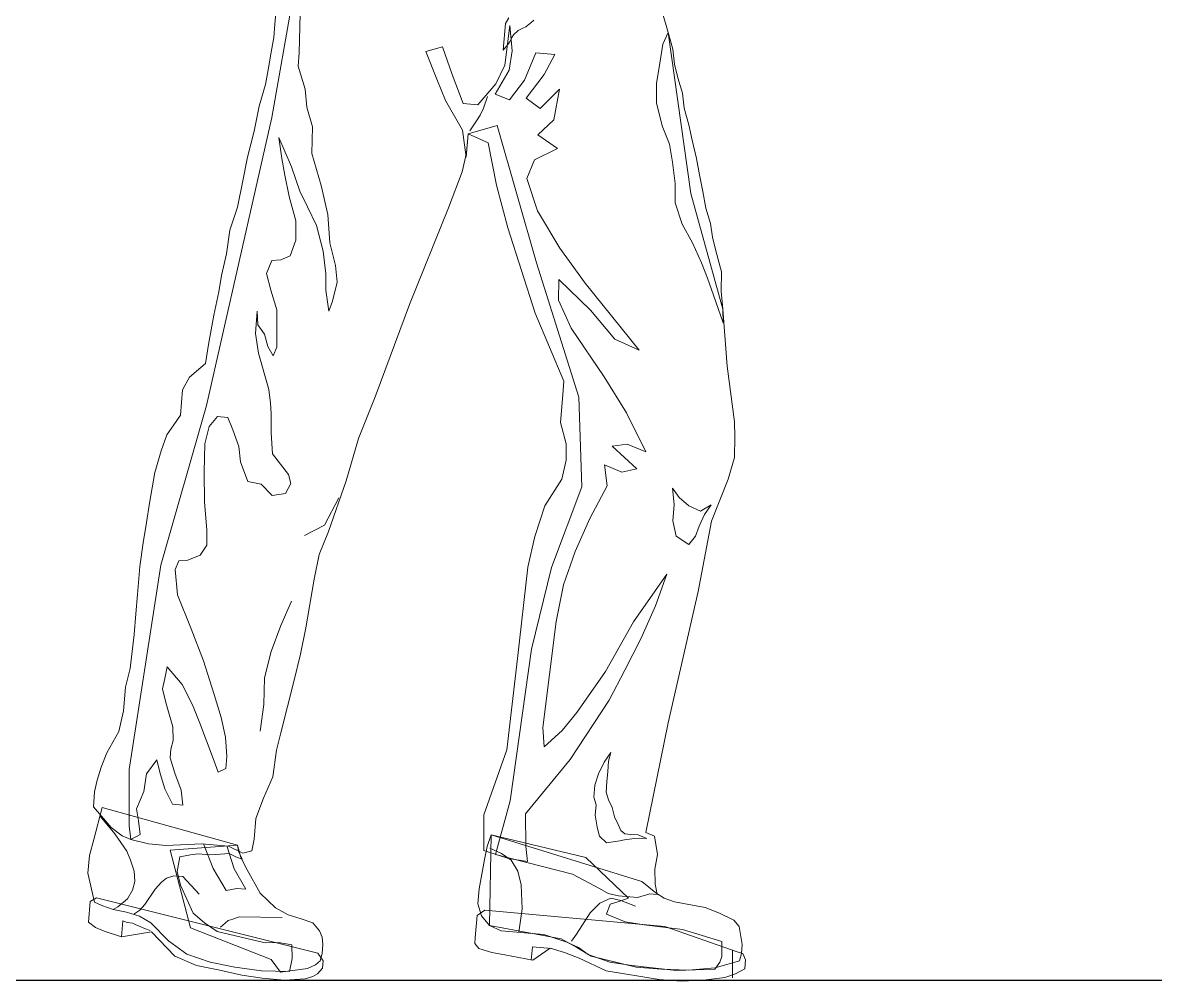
# Model space of a CAD drawing. Header units: millimetres. Extents: x -346728 to 1320345, y -537202 to -385966.
# Drawn here: x 654959 to 660014, y -511805 to -507530 of the extents above; entities that cross this region are included whole.
import ezdxf

# ---------------------------------------------------------------- set-up
doc = ezdxf.new("R2010")
doc.units = ezdxf.units.MM
doc.header["$LTSCALE"] = 100
doc.layers.add('manh', color=4, linetype='Continuous')
doc.layers.add('MAY', color=2, linetype='Continuous', lineweight=13)
doc.layers.add('VANKHUON', color=21, linetype='Continuous', lineweight=18)

msp = doc.modelspace()

# ---------------------------------------------------------------- linework, layer by layer
at = {"layer": 'manh', "color": 8}
msp.add_line((650527.3, -511799.9, -881.1), (665733, -511799.9, -881.1), dxfattribs=at)
at = {"layer": 'MAY', "color": 8}
for p, q in [((656070.4, -507953.1, -881.1), (656218.5, -507116, -881.1)), ((656084.6, -507536.3, -881.1), (656090, -507470.4, -881.1)), ((656199.2, -507432.9, -881.1), (656193.5, -507664.6, -881.1)), ((657128.5, -507509, -881.1), (657113.2, -507534.3, -881.1)), ((657204.9, -507548.4, -881.1), (657226.3, -507530.2, -881.1)), ((657226.3, -507530.2, -881.1), (657240.6, -507518.1, -881.1)), ((657813.8, -507485.5, -881.1), (657839.8, -507573.8, -881.1)), ((656079.7, -507595.6, -881.1), (656084.6, -507536.3, -881.1)), ((657113.2, -507534.3, -881.1), (657103.5, -507652.9, -881.1)), ((657111.2, -507719.9, -881.1), (657132.4, -507542.5, -881.1)), ((657132.4, -507542.5, -881.1), (657143, -507656.1, -881.1)), ((657148.9, -507583.6, -881.1), (657170.3, -507565.5, -881.1)), ((657170.3, -507565.5, -881.1), (657191.2, -507553.9, -881.1)), ((657191.2, -507553.9, -881.1), (657204.9, -507548.4, -881.1)), ((657815.7, -507625, -881.1), (657839.8, -507573.8, -881.1)), ((657839.8, -507573.8, -881.1), (657940.2, -508292, -881.1)), ((657839.8, -507573.8, -881.1), (657860.2, -507648.5, -881.1)), ((656067.7, -507661, -881.1), (656079.7, -507595.6, -881.1)), ((657118.3, -507634.2, -881.1), (657133.1, -507615.5, -881.1)), ((657133.1, -507615.5, -881.1), (657141.3, -507596.3, -881.1)), ((657141.3, -507596.3, -881.1), (657148.9, -507583.6, -881.1)), ((657802.1, -507710.1, -881.1), (657815.7, -507625, -881.1)), ((656054.7, -507739.5, -881.1), (656067.7, -507661, -881.1)), ((656193.5, -507664.6, -881.1), (656188.6, -507724, -881.1)), ((656758, -507657.8, -881.1), (656832.7, -507637.4, -881.1)), ((656807.6, -507781.3, -881.1), (656758, -507657.8, -881.1)), ((656832.7, -507637.4, -881.1), (656875.7, -507760.3, -881.1)), ((657103.5, -507652.9, -881.1), (657118.3, -507634.2, -881.1)), ((657143, -507656.1, -881.1), (657129.4, -507741.3, -881.1)), ((657198.7, -507786.8, -881.1), (657248.5, -507664.8, -881.1)), ((657248.5, -507664.8, -881.1), (657334.1, -507671.8, -881.1)), ((657334.1, -507671.8, -881.1), (657287, -507760.8, -881.1)), ((657860.2, -507648.5, -881.1), (657868, -507715.5, -881.1)), ((656188.6, -507724, -881.1), (656220.1, -507826.1, -881.1)), ((657071.3, -507802.9, -881.1), (657111.2, -507719.9, -881.1)), ((657787.9, -507801.8, -881.1), (657802.1, -507710.1, -881.1)), ((657868, -507715.5, -881.1), (657882.9, -507776.4, -881.1)), ((656042.7, -507804.9, -881.1), (656054.7, -507739.5, -881.1)), ((656846.2, -507877.3, -881.1), (656807.6, -507781.3, -881.1)), ((656875.7, -507760.3, -881.1), (656924.8, -507890.4, -881.1)), ((657129.4, -507741.3, -881.1), (657067.5, -507849, -881.1)), ((657287, -507760.8, -881.1), (657205.4, -507866.9, -881.1)), ((657882.9, -507776.4, -881.1), (657903.9, -507844.5, -881.1)), ((656014.8, -507902.1, -881.1), (656042.7, -507804.9, -881.1)), ((656220.1, -507826.1, -881.1), (656226.8, -507906.2, -881.1)), ((656990.7, -507895.8, -881.1), (657071.3, -507802.9, -881.1)), ((657131.8, -507874.2, -881.1), (657198.7, -507786.8, -881.1)), ((657268, -507911.9, -881.1), (657354.7, -507826.1, -881.1)), ((657354.7, -507826.1, -881.1), (657330.2, -507963.4, -881.1)), ((657787.5, -507888, -881.1), (657787.9, -507801.8, -881.1)), ((656921.7, -508009.6, -881.1), (656846.2, -507877.3, -881.1)), ((657033.5, -507859.5, -881.1), (657016, -507911.1, -881.1)), ((657067.5, -507849, -881.1), (657131.8, -507874.2, -881.1)), ((657205.4, -507866.9, -881.1), (657268, -507911.9, -881.1)), ((657903.9, -507844.5, -881.1), (657911.7, -507911.5, -881.1)), ((655992.5, -508013.1, -881.1), (656014.8, -507902.1, -881.1)), ((656226.8, -507906.2, -881.1), (656252.7, -507994.6, -881.1)), ((656924.8, -507890.4, -881.1), (656990.7, -507895.8, -881.1)), ((657016, -507911.1, -881.1), (657000.1, -507943, -881.1)), ((657812.4, -507989.6, -881.1), (657787.5, -507888, -881.1)), ((657911.7, -507911.5, -881.1), (657932.1, -507986.1, -881.1)), ((655779.5, -509236.4, -881.1), (656070.4, -507953.1, -881.1)), ((656984.7, -507968.3, -881.1), (656954.6, -508012.3, -881.1)), ((657000.1, -507943, -881.1), (656984.7, -507968.3, -881.1)), ((657330.2, -507963.4, -881.1), (657258.3, -508030.5, -881.1)), ((655963, -508130.1, -881.1), (655992.5, -508013.1, -881.1)), ((656252.7, -507994.6, -881.1), (656249.6, -508113.8, -881.1)), ((656938.3, -508130.4, -881.1), (656921.7, -508009.6, -881.1)), ((656946.9, -508024.9, -881.1), (656938.3, -508130.4, -881.1)), ((656946.9, -508024.9, -881.1), (656939.9, -508110.6, -881.1)), ((657075.9, -507989, -881.1), (656946.9, -508024.9, -881.1)), ((657036.5, -508065.4, -881.1), (656946.9, -508024.9, -881.1)), ((657251.5, -508600.5, -881.1), (657075.9, -507989, -881.1)), ((657258.3, -508030.5, -881.1), (657346.3, -508090.8, -881.1)), ((657845.4, -508071.9, -881.1), (657812.4, -507989.6, -881.1)), ((657932.1, -507986.1, -881.1), (657946.5, -508053.7, -881.1)), ((656158.5, -508172.7, -881.1), (656102.9, -508042.1, -881.1)), ((656102.9, -508042.1, -881.1), (656115.1, -508135.9, -881.1)), ((657074.1, -508254.3, -881.1), (657036.5, -508065.4, -881.1)), ((657858.7, -508152.6, -881.1), (657845.4, -508071.9, -881.1)), ((657946.5, -508053.7, -881.1), (657966.4, -508134.9, -881.1)), ((655941.2, -508234.5, -881.1), (655963, -508130.1, -881.1)), ((656115.1, -508135.9, -881.1), (656128.9, -508210.1, -881.1)), ((656249.6, -508113.8, -881.1), (656291, -508256.5, -881.1)), ((656939.9, -508110.6, -881.1), (656919.7, -508195.2, -881.1)), ((657346.3, -508090.8, -881.1), (657242.6, -508142, -881.1)), ((657966.4, -508134.9, -881.1), (657980.2, -508209, -881.1)), ((656196, -508281.9, -881.1), (656158.5, -508172.7, -881.1)), ((657242.6, -508142, -881.1), (657209.2, -508225.5, -881.1)), ((657871, -508246.5, -881.1), (657858.7, -508152.6, -881.1)), ((655918.3, -508352, -881.1), (655941.2, -508234.5, -881.1)), ((656128.9, -508210.1, -881.1), (656147.7, -508304.5, -881.1)), ((656919.7, -508195.2, -881.1), (656860.1, -508356.2, -881.1)), ((657209.2, -508225.5, -881.1), (657257.2, -508368.8, -881.1)), ((657980.2, -508209, -881.1), (657994, -508283.2, -881.1)), ((656230.2, -508351, -881.1), (656196, -508281.9, -881.1)), ((656291, -508256.5, -881.1), (656320.3, -508385, -881.1)), ((657124.9, -508444.2, -881.1), (657074.1, -508254.3, -881.1)), ((657870.5, -508332.8, -881.1), (657871, -508246.5, -881.1)), ((657994, -508283.2, -881.1), (658007.9, -508357.3, -881.1)), ((656147.7, -508304.5, -881.1), (656178.7, -508413.2, -881.1)), ((657902.5, -508428.3, -881.1), (657870.5, -508332.8, -881.1)), ((657940.2, -508292, -881.1), (658083.8, -508808, -881.1)), ((655883.3, -508455.3, -881.1), (655918.3, -508352, -881.1)), ((656269.8, -508433.9, -881.1), (656230.2, -508351, -881.1)), ((656320.3, -508385, -881.1), (656329.8, -508511.8, -881.1)), ((656860.1, -508356.2, -881.1), (656685.5, -508786.4, -881.1)), ((657257.2, -508368.8, -881.1), (657356.3, -508536.1, -881.1)), ((658007.9, -508357.3, -881.1), (658028.8, -508425.3, -881.1)), ((656178.7, -508413.2, -881.1), (656178.2, -508499.4, -881.1)), ((656300.2, -508549.2, -881.1), (656269.8, -508433.9, -881.1)), ((657948.8, -508511.7, -881.1), (657902.5, -508428.3, -881.1)), ((658028.8, -508425.3, -881.1), (658037.2, -508485.7, -881.1)), ((655868, -508560.3, -881.1), (655883.3, -508455.3, -881.1)), ((657246.3, -508825.7, -881.1), (657124.9, -508444.2, -881.1)), ((658037.2, -508485.7, -881.1), (658052.1, -508546.7, -881.1)), ((656178.2, -508499.4, -881.1), (656152.5, -508570.3, -881.1)), ((656329.8, -508511.8, -881.1), (656354.7, -508613.4, -881.1)), ((657356.3, -508536.1, -881.1), (657469.6, -508691.4, -881.1)), ((657987.9, -508601.1, -881.1), (657948.8, -508511.7, -881.1)), ((655846.8, -508658, -881.1), (655868, -508560.3, -881.1)), ((656071.3, -508590.2, -881.1), (656046.6, -508647.9, -881.1)), ((656111.4, -508586.8, -881.1), (656071.3, -508590.2, -881.1)), ((656152.5, -508570.3, -881.1), (656111.4, -508586.8, -881.1)), ((656311.9, -508649.7, -881.1), (656300.2, -508549.2, -881.1)), ((658052.1, -508546.7, -881.1), (658077.5, -508641.6, -881.1)), ((656354.7, -508613.4, -881.1), (656361.9, -508687, -881.1)), ((657441.2, -509200, -881.1), (657251.5, -508600.5, -881.1)), ((658015.5, -508669.7, -881.1), (657987.9, -508601.1, -881.1)), ((658077.5, -508641.6, -881.1), (658077, -508727.9, -881.1)), ((655834.2, -508730, -881.1), (655846.8, -508658, -881.1)), ((656046.6, -508647.9, -881.1), (656067.1, -508722.5, -881.1)), ((656312.6, -508722.7, -881.1), (656311.9, -508649.7, -881.1)), ((656361.9, -508687, -881.1), (656341.7, -508771.6, -881.1)), ((657351.5, -508675.1, -881.1), (657350.5, -508767.9, -881.1)), ((657492.8, -508812.7, -881.1), (657351.5, -508675.1, -881.1)), ((657469.6, -508691.4, -881.1), (657710.6, -508989.8, -881.1)), ((658042.5, -508744.9, -881.1), (658015.5, -508669.7, -881.1)), ((655812.4, -508834.4, -881.1), (655834.2, -508730, -881.1)), ((656067.1, -508722.5, -881.1), (656093, -508810.9, -881.1)), ((656324.8, -508816.6, -881.1), (656312.6, -508722.7, -881.1)), ((658077, -508727.9, -881.1), (658083.8, -508808, -881.1)), ((656341.7, -508771.6, -881.1), (656324.8, -508816.6, -881.1)), ((656685.5, -508786.4, -881.1), (656532.4, -509198.5, -881.1)), ((657350.5, -508767.9, -881.1), (657406.7, -508891.9, -881.1)), ((658085.5, -508867.9, -881.1), (658042.5, -508744.9, -881.1)), ((655800.4, -508899.7, -881.1), (655812.4, -508834.4, -881.1)), ((656006.2, -508817.1, -881.1), (655998.2, -508915.9, -881.1)), ((656008, -508876.9, -881.1), (656006.2, -508817.1, -881.1)), ((656093, -508810.9, -881.1), (656092.6, -508897.1, -881.1)), ((657374.1, -509128.1, -881.1), (657246.3, -508825.7, -881.1)), ((657601.8, -508941.1, -881.1), (657492.8, -508812.7, -881.1)), ((658083.8, -508808, -881.1), (658102.8, -509061.7, -881.1)), ((658083.8, -508808, -881.1), (658085.5, -508867.9, -881.1)), ((656037.7, -508919.2, -881.1), (656008, -508876.9, -881.1)), ((657406.7, -508891.9, -881.1), (657554.8, -509109.7, -881.1)), ((655788.4, -508965.1, -881.1), (655800.4, -508899.7, -881.1)), ((655998.2, -508915.9, -881.1), (656010.9, -509003.2, -881.1)), ((656053.2, -508973.5, -881.1), (656037.7, -508919.2, -881.1)), ((656092.6, -508897.1, -881.1), (656092.7, -508976.8, -881.1)), ((657710.6, -508989.8, -881.1), (657601.8, -508941.1, -881.1)), ((655774.8, -509050.3, -881.1), (655788.4, -508965.1, -881.1)), ((656076.3, -509015.2, -881.1), (656053.2, -508973.5, -881.1)), ((656092.7, -508976.8, -881.1), (656076.3, -509015.2, -881.1)), ((656010.9, -509003.2, -881.1), (656057.3, -509166.3, -881.1)), ((655703.5, -509110.8, -881.1), (655774.8, -509050.3, -881.1)), ((658102.8, -509061.7, -881.1), (658135.5, -509309.9, -881.1)), ((655672.3, -509167.9, -881.1), (655703.5, -509110.8, -881.1)), ((657367.7, -509207.2, -881.1), (657374.1, -509128.1, -881.1)), ((657554.8, -509109.7, -881.1), (657654.4, -509270.5, -881.1)), ((655663.1, -509280, -881.1), (655672.3, -509167.9, -881.1)), ((656057.3, -509166.3, -881.1), (656065.6, -509226.7, -881.1)), ((656532.4, -509198.5, -881.1), (656457.4, -509384.8, -881.1)), ((655575.1, -509949.5, -881.1), (655779.5, -509236.4, -881.1)), ((656065.6, -509226.7, -881.1), (656068.4, -509273.3, -881.1)), ((657359, -509312.7, -881.1), (657367.7, -509207.2, -881.1)), ((657455, -509599.2, -881.1), (657441.2, -509200, -881.1)), ((655633, -509323.9, -881.1), (655663.1, -509280, -881.1)), ((655828.4, -509286.9, -881.1), (655791.7, -509330.3, -881.1)), ((655874.6, -509290.6, -881.1), (655828.4, -509286.9, -881.1)), ((655896.6, -509345.5, -881.1), (655874.6, -509290.6, -881.1)), ((656068.4, -509273.3, -881.1), (656068, -509359.6, -881.1)), ((657654.4, -509270.5, -881.1), (657739.8, -509443.4, -881.1)), ((655602.9, -509367.9, -881.1), (655633, -509323.9, -881.1)), ((655791.7, -509330.3, -881.1), (655772.1, -509408.3, -881.1)), ((655923.6, -509420.7, -881.1), (655896.6, -509345.5, -881.1)), ((657384.4, -509407.6, -881.1), (657359, -509312.7, -881.1)), ((658135.5, -509309.9, -881.1), (658136.7, -509376.3, -881.1)), ((655577.1, -509438.8, -881.1), (655602.9, -509367.9, -881.1)), ((656068, -509359.6, -881.1), (656073.6, -509452.9, -881.1)), ((656457.4, -509384.8, -881.1), (656402.2, -509572.7, -881.1)), ((658136.7, -509376.3, -881.1), (658135.8, -509469.2, -881.1)), ((655549.3, -509536, -881.1), (655577.1, -509438.8, -881.1)), ((655772.1, -509408.3, -881.1), (655768.4, -509534.1, -881.1)), ((655931.4, -509487.7, -881.1), (655923.6, -509420.7, -881.1)), ((657385.1, -509480.7, -881.1), (657384.4, -509407.6, -881.1)), ((657656.3, -509410, -881.1), (657589.3, -509417.8, -881.1)), ((657589.3, -509417.8, -881.1), (657700.4, -509519.8, -881.1)), ((657739.8, -509443.4, -881.1), (657656.3, -509410, -881.1)), ((655964, -509576.6, -881.1), (655931.4, -509487.7, -881.1)), ((656073.6, -509452.9, -881.1), (656145.7, -509545.1, -881.1)), ((657364.9, -509565.3, -881.1), (657385.1, -509480.7, -881.1)), ((657555.9, -509501.3, -881.1), (657568.1, -509595.2, -881.1)), ((657632.8, -509534.1, -881.1), (657555.9, -509501.3, -881.1)), ((658135.8, -509469.2, -881.1), (658107.9, -509566.4, -881.1)), ((655524.8, -509673.4, -881.1), (655549.3, -509536, -881.1)), ((655768.4, -509534.1, -881.1), (655770.8, -509667, -881.1)), ((656145.7, -509545.1, -881.1), (656155.6, -509585.7, -881.1)), ((657700.4, -509519.8, -881.1), (657632.8, -509534.1, -881.1)), ((656022.7, -509588.1, -881.1), (655964, -509576.6, -881.1)), ((656071.7, -509638.5, -881.1), (656022.7, -509588.1, -881.1)), ((656155.6, -509585.7, -881.1), (656132.1, -509630.2, -881.1)), ((656402.2, -509572.7, -881.1), (656324, -509798.5, -881.1)), ((657288.7, -509685.1, -881.1), (657364.9, -509565.3, -881.1)), ((657319.3, -509959.6, -881.1), (657455, -509599.2, -881.1)), ((657568.1, -509595.2, -881.1), (657489.8, -509741.4, -881.1)), ((658107.9, -509566.4, -881.1), (658032.9, -509752.7, -881.1)), ((656132.1, -509630.2, -881.1), (656071.7, -509638.5, -881.1)), ((656369.4, -509649.6, -881.1), (656306.4, -509770.5, -881.1)), ((657859.2, -509605.7, -881.1), (657888.9, -509648, -881.1)), ((657866.4, -509679.3, -881.1), (657859.2, -509605.7, -881.1)), ((657888.9, -509648, -881.1), (657932.3, -509684.7, -881.1)), ((655511.2, -509758.5, -881.1), (655524.8, -509673.4, -881.1)), ((655770.8, -509667, -881.1), (655780.3, -509793.8, -881.1)), ((657244.4, -509820.8, -881.1), (657288.7, -509685.1, -881.1)), ((657860.5, -509751.8, -881.1), (657866.4, -509679.3, -881.1)), ((657932.3, -509684.7, -881.1), (657983.5, -509708.8, -881.1)), ((657983.5, -509708.8, -881.1), (658032.3, -509679.6, -881.1)), ((658032.3, -509679.6, -881.1), (658002.1, -509723.6, -881.1)), ((657489.8, -509741.4, -881.1), (657424.7, -509888.7, -881.1)), ((657874.9, -509819.4, -881.1), (657860.5, -509751.8, -881.1)), ((658032.9, -509752.7, -881.1), (657974.1, -510066.3, -881.1)), ((658002.1, -509723.6, -881.1), (657978.1, -509774.7, -881.1)), ((655497, -509850.2, -881.1), (655511.2, -509758.5, -881.1)), ((655780.3, -509793.8, -881.1), (655781.5, -509860.3, -881.1)), ((656306.4, -509770.5, -881.1), (656216.4, -509816.3, -881.1)), ((656324, -509798.5, -881.1), (656282.4, -509901.3, -881.1)), ((657978.1, -509774.7, -881.1), (657961.1, -509819.8, -881.1)), ((655481.8, -509955.2, -881.1), (655497, -509850.2, -881.1)), ((657213.3, -509957.6, -881.1), (657244.4, -509820.8, -881.1)), ((657931.5, -509857.2, -881.1), (657874.9, -509819.4, -881.1)), ((657961.1, -509819.8, -881.1), (657931.5, -509857.2, -881.1)), ((655751.4, -509904.2, -881.1), (655696.5, -509926.3, -881.1)), ((655781.5, -509860.3, -881.1), (655751.4, -509904.2, -881.1)), ((656282.4, -509901.3, -881.1), (656260, -510012.2, -881.1)), ((657424.7, -509888.7, -881.1), (657372.7, -510037, -881.1)), ((655434.2, -510860.3, -881.1), (655575.1, -509949.5, -881.1)), ((655471.5, -510080.4, -881.1), (655481.8, -509955.2, -881.1)), ((655656.4, -509929.6, -881.1), (655640, -509968.1, -881.1)), ((655696.5, -509926.3, -881.1), (655656.4, -509929.6, -881.1)), ((655640, -509968.1, -881.1), (655650.6, -510081.8, -881.1)), ((657166.7, -510365.2, -881.1), (657213.3, -509957.6, -881.1)), ((657229.8, -510323.9, -881.1), (657319.3, -509959.6, -881.1)), ((657684.3, -510201.9, -881.1), (657834.5, -509988.6, -881.1)), ((657834.5, -509988.6, -881.1), (657783.1, -510130.3, -881.1)), ((656260, -510012.2, -881.1), (656222.5, -510228.1, -881.1)), ((657372.7, -510037, -881.1), (657339.4, -510200.2, -881.1)), ((655464.5, -510166.1, -881.1), (655471.5, -510080.4, -881.1)), ((655650.6, -510081.8, -881.1), (655711.2, -510232.7, -881.1)), ((657974.1, -510066.3, -881.1), (657839.8, -510652.5, -881.1)), ((656159.1, -510110.1, -881.1), (656110.4, -510219, -881.1)), ((657783.1, -510130.3, -881.1), (657717.9, -510277.6, -881.1)), ((655457, -510258.3, -881.1), (655464.5, -510166.1, -881.1)), ((657339.4, -510200.2, -881.1), (657280.8, -510673.1, -881.1)), ((657560, -510423.9, -881.1), (657684.3, -510201.9, -881.1)), ((655438, -510409.4, -881.1), (655457, -510258.3, -881.1)), ((655711.2, -510232.7, -881.1), (655765.8, -510376.5, -881.1)), ((656110.4, -510219, -881.1), (656067.8, -510334.9, -881.1)), ((656222.5, -510228.1, -881.1), (656199.6, -510345.7, -881.1)), ((657717.9, -510277.6, -881.1), (657646.7, -510417.7, -881.1)), ((656067.8, -510334.9, -881.1), (656038.3, -510451.9, -881.1)), ((656199.6, -510345.7, -881.1), (656170.1, -510462.7, -881.1)), ((657134.7, -510999.5, -881.1), (657229.8, -510323.9, -881.1)), ((655417.8, -510494, -881.1), (655438, -510409.4, -881.1)), ((655604.4, -510403.1, -881.1), (655593.4, -510455.3, -881.1)), ((655670.9, -510481.5, -881.1), (655604.4, -510403.1, -881.1)), ((655765.8, -510376.5, -881.1), (655813.2, -510526.4, -881.1)), ((657120, -510772.7, -881.1), (657166.7, -510365.2, -881.1)), ((655593.4, -510455.3, -881.1), (655583.1, -510500.9, -881.1)), ((656038.3, -510451.9, -881.1), (656035.1, -510571.1, -881.1)), ((656170.1, -510462.7, -881.1), (656111.1, -510696.7, -881.1)), ((657432.3, -510605.9, -881.1), (657560, -510423.9, -881.1)), ((657646.7, -510417.7, -881.1), (657576.1, -510551.3, -881.1)), ((655409.1, -510599.4, -881.1), (655417.8, -510494, -881.1)), ((655583.1, -510500.9, -881.1), (655598, -510561.8, -881.1)), ((655716.6, -510571.5, -881.1), (655670.9, -510481.5, -881.1)), ((655598, -510561.8, -881.1), (655628.9, -510670.5, -881.1)), ((655813.2, -510526.4, -881.1), (655844.7, -510628.5, -881.1)), ((657576.1, -510551.3, -881.1), (657401.8, -510815.7, -881.1)), ((655388.4, -510690.6, -881.1), (655409.1, -510599.4, -881.1)), ((655749.7, -510653.9, -881.1), (655716.6, -510571.5, -881.1)), ((656035.1, -510571.1, -881.1), (656018.8, -510689.2, -881.1)), ((657366, -510686.7, -881.1), (657432.3, -510605.9, -881.1)), ((655809.8, -510811.4, -881.1), (655749.7, -510653.9, -881.1)), ((655844.7, -510628.5, -881.1), (655864, -510716.3, -881.1)), ((657839.8, -510652.5, -881.1), (657740, -511142, -881.1)), ((655334.2, -510785.7, -881.1), (655388.4, -510690.6, -881.1)), ((655628.9, -510670.5, -881.1), (655630.6, -510730.4, -881.1)), ((656111.1, -510696.7, -881.1), (656091.5, -510774.7, -881.1)), ((657280.8, -510673.1, -881.1), (657287, -510759.8, -881.1)), ((657287, -510759.8, -881.1), (657366, -510686.7, -881.1)), ((655630.6, -510730.4, -881.1), (655620.8, -510769.4, -881.1)), ((655864, -510716.3, -881.1), (655870.2, -510803.1, -881.1)), ((655309, -510850, -881.1), (655334.2, -510785.7, -881.1)), ((655620.8, -510769.4, -881.1), (655617.6, -510808.9, -881.1)), ((655617.6, -510808.9, -881.1), (655638.5, -510877, -881.1)), ((655831.3, -510872.9, -881.1), (655809.8, -510811.4, -881.1)), ((655870.2, -510803.1, -881.1), (655865.9, -510855.8, -881.1)), ((656091.5, -510774.7, -881.1), (656075.1, -510892.8, -881.1)), ((657016.7, -511062.8, -881.1), (657120, -510772.7, -881.1)), ((657401.8, -510815.7, -881.1), (657202.8, -511058.2, -881.1)), ((657553.4, -510828.1, -881.1), (657583.6, -510784.1, -881.1)), ((657583.6, -510784.1, -881.1), (657573.7, -510823.1, -881.1)), ((655291, -510908.2, -881.1), (655309, -510850, -881.1)), ((655433.5, -511112.3, -881.1), (655434.2, -510860.3, -881.1)), ((655557.2, -510817.3, -881.1), (655512.2, -510879.9, -881.1)), ((655572.1, -510878.2, -881.1), (655557.2, -510817.3, -881.1)), ((655865.9, -510855.8, -881.1), (655831.3, -510872.9, -881.1)), ((657529.3, -510879.2, -881.1), (657553.4, -510828.1, -881.1)), ((657573.7, -510823.1, -881.1), (657570, -510869.3, -881.1)), ((655280, -510960.4, -881.1), (655291, -510908.2, -881.1)), ((655512.2, -510879.9, -881.1), (655499.2, -510958.5, -881.1)), ((655593.1, -510946.3, -881.1), (655572.1, -510878.2, -881.1)), ((655638.5, -510877, -881.1), (655665.6, -510952.2, -881.1)), ((656075.1, -510892.8, -881.1), (656034.1, -510989, -881.1)), ((657511.8, -510930.9, -881.1), (657529.3, -510879.2, -881.1)), ((657566.2, -510915.4, -881.1), (657562.4, -510961.5, -881.1)), ((657570, -510869.3, -881.1), (657566.2, -510915.4, -881.1)), ((655274.6, -511026.3, -881.1), (655280, -510960.4, -881.1)), ((655499.2, -510958.5, -881.1), (655466.3, -511035.4, -881.1)), ((655627.2, -511015.4, -881.1), (655593.1, -510946.3, -881.1)), ((655665.6, -510952.2, -881.1), (655673.3, -511019.2, -881.1)), ((657507.5, -510983.6, -881.1), (657511.8, -510930.9, -881.1)), ((657562.4, -510961.5, -881.1), (657572.9, -510995.6, -881.1)), ((655673.3, -511019.2, -881.1), (655627.2, -511015.4, -881.1)), ((656034.1, -510989, -881.1), (656000.2, -511079.1, -881.1)), ((657068.6, -511239.6, -881.1), (657134.7, -510999.5, -881.1)), ((657518, -511017.6, -881.1), (657507.5, -510983.6, -881.1)), ((657514.2, -511063.7, -881.1), (657518, -511017.6, -881.1)), ((657572.9, -510995.6, -881.1), (657590, -511030.1, -881.1)), ((655311, -511069.1, -881.1), (655274.6, -511026.3, -881.1)), ((655276, -511172.4, -881.1), (655314.2, -511029.6, -881.1)), ((655304.4, -511068.6, -881.1), (655370.9, -511147, -881.1)), ((655353.3, -511119, -881.1), (655311, -511069.1, -881.1)), ((655314.2, -511029.6, -881.1), (655917.4, -511198.4, -881.1)), ((655466.3, -511035.4, -881.1), (655475.2, -511089.2, -881.1)), ((657016.9, -511222.1, -881.1), (657016.7, -511062.8, -881.1)), ((657202.8, -511058.2, -881.1), (657204.1, -511204.2, -881.1)), ((657523.1, -511117.6, -881.1), (657514.2, -511063.7, -881.1)), ((657590, -511030.1, -881.1), (657599.9, -511070.8, -881.1)), ((655403.3, -511156.3, -881.1), (655353.3, -511119, -881.1)), ((655441.8, -511172.7, -881.1), (655433.5, -511112.3, -881.1)), ((655475.2, -511089.2, -881.1), (655483.5, -511149.6, -881.1)), ((656000.2, -511079.1, -881.1), (655992.6, -511171.4, -881.1)), ((657533, -511158.2, -881.1), (657523.1, -511117.6, -881.1)), ((657599.9, -511070.8, -881.1), (657617, -511105.3, -881.1)), ((657617, -511105.3, -881.1), (657628, -511132.8, -881.1)), ((655370.9, -511147, -881.1), (655424.3, -511224.4, -881.1)), ((655441.8, -511172.7, -881.1), (655403.3, -511156.3, -881.1)), ((655483.5, -511149.6, -881.1), (655441.8, -511172.7, -881.1)), ((657031.7, -511203.4, -881.1), (657049.2, -511151.7, -881.1)), ((657042.6, -511555.9, -881.1), (657049.2, -511151.7, -881.1)), ((657049.2, -511151.7, -881.1), (657472.2, -511252.7, -881.1)), ((657049.2, -511151.7, -881.1), (657722.2, -511359.5, -881.1)), ((657563.8, -511187.2, -881.1), (657533, -511158.2, -881.1)), ((657628, -511132.8, -881.1), (657646.7, -511147.6, -881.1)), ((657678, -511170.1, -881.1), (657644.5, -511173.9, -881.1)), ((657646.7, -511147.6, -881.1), (657673.1, -511149.7, -881.1)), ((657673.1, -511149.7, -881.1), (657706, -511152.4, -881.1)), ((657711.5, -511166.2, -881.1), (657678, -511170.1, -881.1)), ((657706, -511152.4, -881.1), (657744.5, -511168.9, -881.1)), ((657744.5, -511168.9, -881.1), (657711.5, -511166.2, -881.1)), ((657740, -511142, -881.1), (657778.5, -511158.4, -881.1)), ((657778.5, -511158.4, -881.1), (657791.8, -511239.1, -881.1)), ((655256.8, -511243.8, -881.1), (655276, -511172.4, -881.1)), ((655519.8, -511192.4, -881.1), (655441.8, -511172.7, -881.1)), ((655598.9, -511198.9, -881.1), (655519.8, -511192.4, -881.1)), ((655758.7, -511192, -881.1), (655598.9, -511198.9, -881.1)), ((655617.1, -511220.3, -881.1), (655917.4, -511198.4, -881.1)), ((655708.2, -511566.1, -881.1), (655617.1, -511220.3, -881.1)), ((655877.3, -511201.8, -881.1), (655758.7, -511192, -881.1)), ((655765.3, -511192.6, -881.1), (655809.4, -511302.4, -881.1)), ((655902.2, -511303.3, -881.1), (655870.8, -511201.2, -881.1)), ((655941.1, -511233.5, -881.1), (655877.3, -511201.8, -881.1)), ((655917.4, -511198.4, -881.1), (655921.9, -511225.3, -881.1)), ((655917.4, -511198.4, -881.1), (655932.9, -511252.8, -881.1)), ((655992.6, -511171.4, -881.1), (655981.7, -511223.6, -881.1)), ((657020.3, -511262.2, -881.1), (657031.7, -511203.4, -881.1)), ((657044.3, -511211.1, -881.1), (657095.5, -511235.1, -881.1)), ((657204.1, -511204.2, -881.1), (657211.9, -511271.2, -881.1)), ((657624.2, -511178.9, -881.1), (657563.8, -511187.2, -881.1)), ((657644.5, -511173.9, -881.1), (657624.2, -511178.9, -881.1)), ((655250.4, -511322.9, -881.1), (655256.8, -511243.8, -881.1)), ((655424.3, -511224.4, -881.1), (655440.8, -511265.5, -881.1)), ((655440.8, -511265.5, -881.1), (655456.8, -511313.3, -881.1)), ((655661, -511250.4, -881.1), (655649.1, -511315.8, -881.1)), ((655708.3, -511241, -881.1), (655661, -511250.4, -881.1)), ((655741.7, -511237.1, -881.1), (655708.3, -511241, -881.1)), ((655794.5, -511241.4, -881.1), (655741.7, -511237.1, -881.1)), ((655841.2, -511238.6, -881.1), (655794.5, -511241.4, -881.1)), ((655881.2, -511235.3, -881.1), (655841.2, -511238.6, -881.1)), ((655913.1, -511251.1, -881.1), (655881.2, -511235.3, -881.1)), ((655938.9, -511259.9, -881.1), (655913.1, -511251.1, -881.1)), ((655921.9, -511225.3, -881.1), (655938.9, -511259.9, -881.1)), ((655932.9, -511252.8, -881.1), (655961.5, -511308.2, -881.1)), ((655981.7, -511223.6, -881.1), (655941.1, -511233.5, -881.1)), ((656996.3, -511392.9, -881.1), (657020.3, -511262.2, -881.1)), ((657126.8, -511257.6, -881.1), (657016.9, -511222.1, -881.1)), ((657413, -511327.5, -881.1), (657068.6, -511239.6, -881.1)), ((657095.5, -511235.1, -881.1), (657139.4, -511265.3, -881.1)), ((657211.9, -511271.2, -881.1), (657126.8, -511257.6, -881.1)), ((657139.4, -511265.3, -881.1), (657168.6, -511314.1, -881.1)), ((657472.2, -511252.7, -881.1), (657663, -511434.2, -881.1)), ((657791.8, -511239.1, -881.1), (657779.8, -511304.5, -881.1)), ((655456.8, -511313.3, -881.1), (655459.7, -511360, -881.1)), ((655649.1, -511315.8, -881.1), (655664, -511376.7, -881.1)), ((655809.4, -511302.4, -881.1), (655867.7, -511400, -881.1)), ((655954.5, -511393.9, -881.1), (655902.2, -511303.3, -881.1)), ((655961.5, -511308.2, -881.1), (656019.3, -511412.4, -881.1)), ((657168.6, -511314.1, -881.1), (657183.5, -511375.1, -881.1)), ((657779.8, -511304.5, -881.1), (657781, -511370.9, -881.1)), ((655279.7, -511451.4, -881.1), (655250.4, -511322.9, -881.1)), ((655459.7, -511360, -881.1), (655449.8, -511399, -881.1)), ((655549.8, -511393.9, -881.1), (655578.8, -511363.1, -881.1)), ((655578.8, -511363.1, -881.1), (655600.2, -511344.9, -881.1)), ((655600.2, -511344.9, -881.1), (655634.3, -511334.5, -881.1)), ((655634.3, -511334.5, -881.1), (655673.8, -511337.7, -881.1)), ((655673.8, -511337.7, -881.1), (655747, -511416.7, -881.1)), ((657533.9, -511390.5, -881.1), (657413, -511327.5, -881.1)), ((657722.2, -511359.5, -881.1), (657784.4, -511411, -881.1)), ((657781, -511370.9, -881.1), (657790.4, -511418.1, -881.1)), ((655449.8, -511399, -881.1), (655426.8, -511436.9, -881.1)), ((655504.3, -511463.2, -881.1), (655549.8, -511393.9, -881.1)), ((655664, -511376.7, -881.1), (655720.2, -511500.7, -881.1)), ((655867.7, -511400, -881.1), (655915, -511390.6, -881.1)), ((655915, -511390.6, -881.1), (655954.5, -511393.9, -881.1)), ((656019.3, -511412.4, -881.1), (656087, -511477.7, -881.1)), ((656990.9, -511458.8, -881.1), (656996.3, -511392.9, -881.1)), ((657183.5, -511375.1, -881.1), (657188.1, -511481.6, -881.1)), ((657571.8, -511413.5, -881.1), (657533.9, -511390.5, -881.1)), ((657617.4, -511423.9, -881.1), (657571.8, -511413.5, -881.1)), ((657757.5, -511415.4, -881.1), (657703.1, -511430.9, -881.1)), ((657790.4, -511418.1, -881.1), (657757.5, -511415.4, -881.1)), ((657784.4, -511411, -881.1), (657822.3, -511434, -881.1)), ((655252.3, -511542, -881.1), (655259.9, -511449.8, -881.1)), ((655259.9, -511449.8, -881.1), (655287.9, -511432.2, -881.1)), ((655311.5, -511467.3, -881.1), (655279.7, -511451.4, -881.1)), ((655287.9, -511432.2, -881.1), (656276.2, -511679, -881.1)), ((655363.2, -511484.8, -881.1), (655311.5, -511467.3, -881.1)), ((655384, -511473.2, -881.1), (655363.2, -511484.8, -881.1)), ((655426.8, -511436.9, -881.1), (655384, -511473.2, -881.1)), ((655482.4, -511487.9, -881.1), (655504.3, -511463.2, -881.1)), ((657006.3, -511513.2, -881.1), (656990.9, -511458.8, -881.1)), ((657535.1, -511456.9, -881.1), (657491.8, -511499.8, -881.1)), ((657583.4, -511434.3, -881.1), (657535.1, -511456.9, -881.1)), ((657581.2, -511460.7, -881.1), (657564.3, -511505.8, -881.1)), ((657615.3, -511450.2, -881.1), (657581.2, -511460.7, -881.1)), ((657629, -511444.7, -881.1), (657583.4, -511434.3, -881.1)), ((657663, -511434.2, -881.1), (657615.3, -511450.2, -881.1)), ((657703.1, -511430.9, -881.1), (657617.4, -511423.9, -881.1)), ((657693.3, -511469.9, -881.1), (657629, -511444.7, -881.1)), ((657822.3, -511434, -881.1), (657867.4, -511451, -881.1)), ((657867.4, -511451, -881.1), (658004.7, -511475.5, -881.1)), ((655422, -511496.2, -881.1), (655363.2, -511484.8, -881.1)), ((655480.2, -511514.3, -881.1), (655422, -511496.2, -881.1)), ((655454.4, -511505.5, -881.1), (655482.4, -511487.9, -881.1)), ((655530.8, -511544.9, -881.1), (655480.2, -511514.3, -881.1)), ((655720.2, -511500.7, -881.1), (655769.7, -511544.6, -881.1)), ((655924.5, -511517.5, -881.1), (655897, -511528.5, -881.1)), ((656116.7, -511519.9, -881.1), (655924.5, -511517.5, -881.1)), ((656087, -511477.7, -881.1), (656144.1, -511508.9, -881.1)), ((656144.1, -511508.9, -881.1), (656202.4, -511526.9, -881.1)), ((656978.5, -511610.4, -881.1), (656986.6, -511511.5, -881.1)), ((656986.6, -511511.5, -881.1), (657021.7, -511487.9, -881.1)), ((657042.6, -511555.9, -881.1), (657006.3, -511513.2, -881.1)), ((657021.7, -511487.9, -881.1), (657825.2, -511560.3, -881.1)), ((657188.1, -511481.6, -881.1), (657172.8, -511586.5, -881.1)), ((657491.8, -511499.8, -881.1), (657431, -511594.4, -881.1)), ((657564.3, -511505.8, -881.1), (657647.8, -511539.1, -881.1)), ((658004.7, -511475.5, -881.1), (658069, -511500.6, -881.1)), ((658069, -511500.6, -881.1), (658132.7, -511532.4, -881.1)), ((655283.7, -511564.5, -881.1), (655252.3, -511542, -881.1)), ((655322.1, -511580.9, -881.1), (655283.7, -511564.5, -881.1)), ((655399.6, -511607.2, -881.1), (655405.5, -511534.7, -881.1)), ((655405.5, -511534.7, -881.1), (655424.8, -511542.9, -881.1)), ((655424.8, -511542.9, -881.1), (655451.1, -511545.1, -881.1)), ((655451.1, -511545.1, -881.1), (655463.8, -511552.7, -881.1)), ((655463.8, -511552.7, -881.1), (655483, -511560.9, -881.1)), ((655483, -511560.9, -881.1), (655502.2, -511569.1, -881.1)), ((655502.2, -511569.1, -881.1), (655528.1, -511577.9, -881.1)), ((655610.5, -511624.5, -881.1), (655530.8, -511544.9, -881.1)), ((656068.1, -511708.4, -881.1), (655708.2, -511566.1, -881.1)), ((655769.7, -511544.6, -881.1), (655826.3, -511582.4, -881.1)), ((655862.5, -511545.6, -881.1), (655841.1, -511563.7, -881.1)), ((655876.7, -511533.5, -881.1), (655862.5, -511545.6, -881.1)), ((655897, -511528.5, -881.1), (655876.7, -511533.5, -881.1)), ((656202.4, -511526.9, -881.1), (656254, -511544.4, -881.1)), ((656254, -511544.4, -881.1), (656284.3, -511580.1, -881.1)), ((657362.9, -511615.3, -881.1), (657042.6, -511555.9, -881.1)), ((657093.8, -511580, -881.1), (657042.6, -511555.9, -881.1)), ((657647.8, -511539.1, -881.1), (657733, -511552.7, -881.1)), ((657733, -511552.7, -881.1), (657903.8, -511573.4, -881.1)), ((657825.2, -511560.3, -881.1), (658147.7, -511673, -881.1)), ((657903.8, -511573.4, -881.1), (658078.5, -511627.5, -881.1)), ((658132.7, -511532.4, -881.1), (658156.9, -511560.9, -881.1)), ((658156.9, -511560.9, -881.1), (658170.2, -511641.6, -881.1)), ((655399.6, -511607.2, -881.1), (655322.1, -511580.9, -881.1)), ((655534.1, -511585, -881.1), (655399.6, -511607.2, -881.1)), ((655638.1, -511693.1, -881.1), (655534.1, -511585, -881.1)), ((655691.9, -511684.2, -881.1), (655610.5, -511624.5, -881.1)), ((655826.3, -511582.4, -881.1), (656041.1, -511633.2, -881.1)), ((656284.3, -511580.1, -881.1), (656295.3, -511607.5, -881.1)), ((656295.3, -511607.5, -881.1), (656299.2, -511641, -881.1)), ((656976.3, -511636.8, -881.1), (656978.5, -511610.4, -881.1)), ((657284.9, -511595.7, -881.1), (657093.8, -511580, -881.1)), ((657388.2, -511630.7, -881.1), (657284.9, -511595.7, -881.1)), ((657432.7, -511654.2, -881.1), (657362.9, -511615.3, -881.1)), ((657431, -511594.4, -881.1), (657408.5, -511625.7, -881.1)), ((656041.1, -511633.2, -881.1), (656100.9, -511631.4, -881.1)), ((656100.9, -511631.4, -881.1), (656159.7, -511642.9, -881.1)), ((656159.7, -511642.9, -881.1), (656161.4, -511702.7, -881.1)), ((656299.2, -511641, -881.1), (656296, -511680.6, -881.1)), ((656994.5, -511658.2, -881.1), (656976.3, -511636.8, -881.1)), ((657052.7, -511676.2, -881.1), (656994.5, -511658.2, -881.1)), ((657229, -511710.5, -881.1), (657233.9, -511651.2, -881.1)), ((657233.9, -511651.2, -881.1), (657319.6, -511658.2, -881.1)), ((657313, -511657.7, -881.1), (657235.6, -511711.1, -881.1)), ((657377.8, -511676.3, -881.1), (657313, -511657.7, -881.1)), ((657439.3, -511654.8, -881.1), (657388.2, -511630.7, -881.1)), ((657495.9, -511692.6, -881.1), (657432.7, -511654.2, -881.1)), ((657483.3, -511684.9, -881.1), (657439.3, -511654.8, -881.1)), ((658078.5, -511627.5, -881.1), (658079.7, -511693.9, -881.1)), ((658147.7, -511673, -881.1), (658173.6, -511681.7, -881.1)), ((658170.2, -511641.6, -881.1), (658167, -511681.2, -881.1)), ((655734.2, -511734.1, -881.1), (655638.1, -511693.1, -881.1)), ((655795.2, -511719.2, -881.1), (655691.9, -511684.2, -881.1)), ((655906.1, -511741.6, -881.1), (655795.2, -511719.2, -881.1)), ((656109.9, -511764.9, -881.1), (656068.1, -511708.4, -881.1)), ((656161.4, -511702.7, -881.1), (656150, -511761.5, -881.1)), ((656286.7, -511713, -881.1), (656265.3, -511731.1, -881.1)), ((656276.2, -511679, -881.1), (656299.8, -511714.1, -881.1)), ((656296, -511680.6, -881.1), (656286.7, -511713, -881.1)), ((656299.8, -511714.1, -881.1), (656297.1, -511747, -881.1)), ((657111.5, -511687.6, -881.1), (657052.7, -511676.2, -881.1)), ((657235.6, -511711.1, -881.1), (657111.5, -511687.6, -881.1)), ((657442.1, -511701.4, -881.1), (657377.8, -511676.3, -881.1)), ((657563.6, -511757.8, -881.1), (657442.1, -511701.4, -881.1)), ((657580, -511719.4, -881.1), (657483.3, -511684.9, -881.1)), ((657697.5, -511742.3, -881.1), (657495.9, -511692.6, -881.1)), ((657678.3, -511734, -881.1), (657580, -511719.4, -881.1)), ((658070.9, -511719.8, -881.1), (658048.5, -511751.1, -881.1)), ((658157.7, -511713.6, -881.1), (658049, -511744.5, -881.1)), ((658079.7, -511693.9, -881.1), (658070.9, -511719.8, -881.1)), ((658167, -511681.2, -881.1), (658157.7, -511713.6, -881.1)), ((658173.6, -511681.7, -881.1), (658184.6, -511709.2, -881.1)), ((658184.6, -511709.2, -881.1), (658181.4, -511748.7, -881.1)), ((655838.6, -511755.9, -881.1), (655734.2, -511734.1, -881.1)), ((655936.4, -511777.2, -881.1), (655838.6, -511755.9, -881.1)), ((656024.2, -511757.9, -881.1), (655906.1, -511741.6, -881.1)), ((656150, -511761.5, -881.1), (656024.2, -511757.9, -881.1)), ((656230.7, -511748.2, -881.1), (656109.9, -511764.9, -881.1)), ((656265.3, -511731.1, -881.1), (656230.7, -511748.2, -881.1)), ((656275.2, -511771.8, -881.1), (656254.4, -511783.3, -881.1)), ((656297.1, -511747, -881.1), (656275.2, -511771.8, -881.1)), ((657799.2, -511797, -881.1), (657563.6, -511757.8, -881.1)), ((657875.5, -511756.8, -881.1), (657678.3, -511734, -881.1)), ((657809.6, -511751.4, -881.1), (657697.5, -511742.3, -881.1)), ((657928.7, -511754.6, -881.1), (657809.6, -511751.4, -881.1)), ((658048.5, -511751.1, -881.1), (657875.5, -511756.8, -881.1)), ((658049, -511744.5, -881.1), (657928.7, -511754.6, -881.1)), ((658139.7, -511771.8, -881.1), (658091.9, -511787.8, -881.1)), ((658181.4, -511748.7, -881.1), (658139.7, -511771.8, -881.1)), ((656028.1, -511791.4, -881.1), (655936.4, -511777.2, -881.1)), ((656127, -511799.4, -881.1), (656028.1, -511791.4, -881.1)), ((656220.3, -511793.8, -881.1), (656127, -511799.4, -881.1)), ((656254.4, -511783.3, -881.1), (656220.3, -511793.8, -881.1)), ((657898.1, -511805.1, -881.1), (657799.2, -511797, -881.1)), ((657998, -511800, -881.1), (657898.1, -511805.1, -881.1)), ((658091.9, -511787.8, -881.1), (657998, -511800, -881.1))]:
    msp.add_line(p, q, dxfattribs=at)
at = {"layer": 'VANKHUON', "color": 8}
msp.add_line((658126.2, -511666.7, -881.1), (658126.2, -511790.1, -881.1), dxfattribs=at)

doc.saveas('drawing.dxf')
